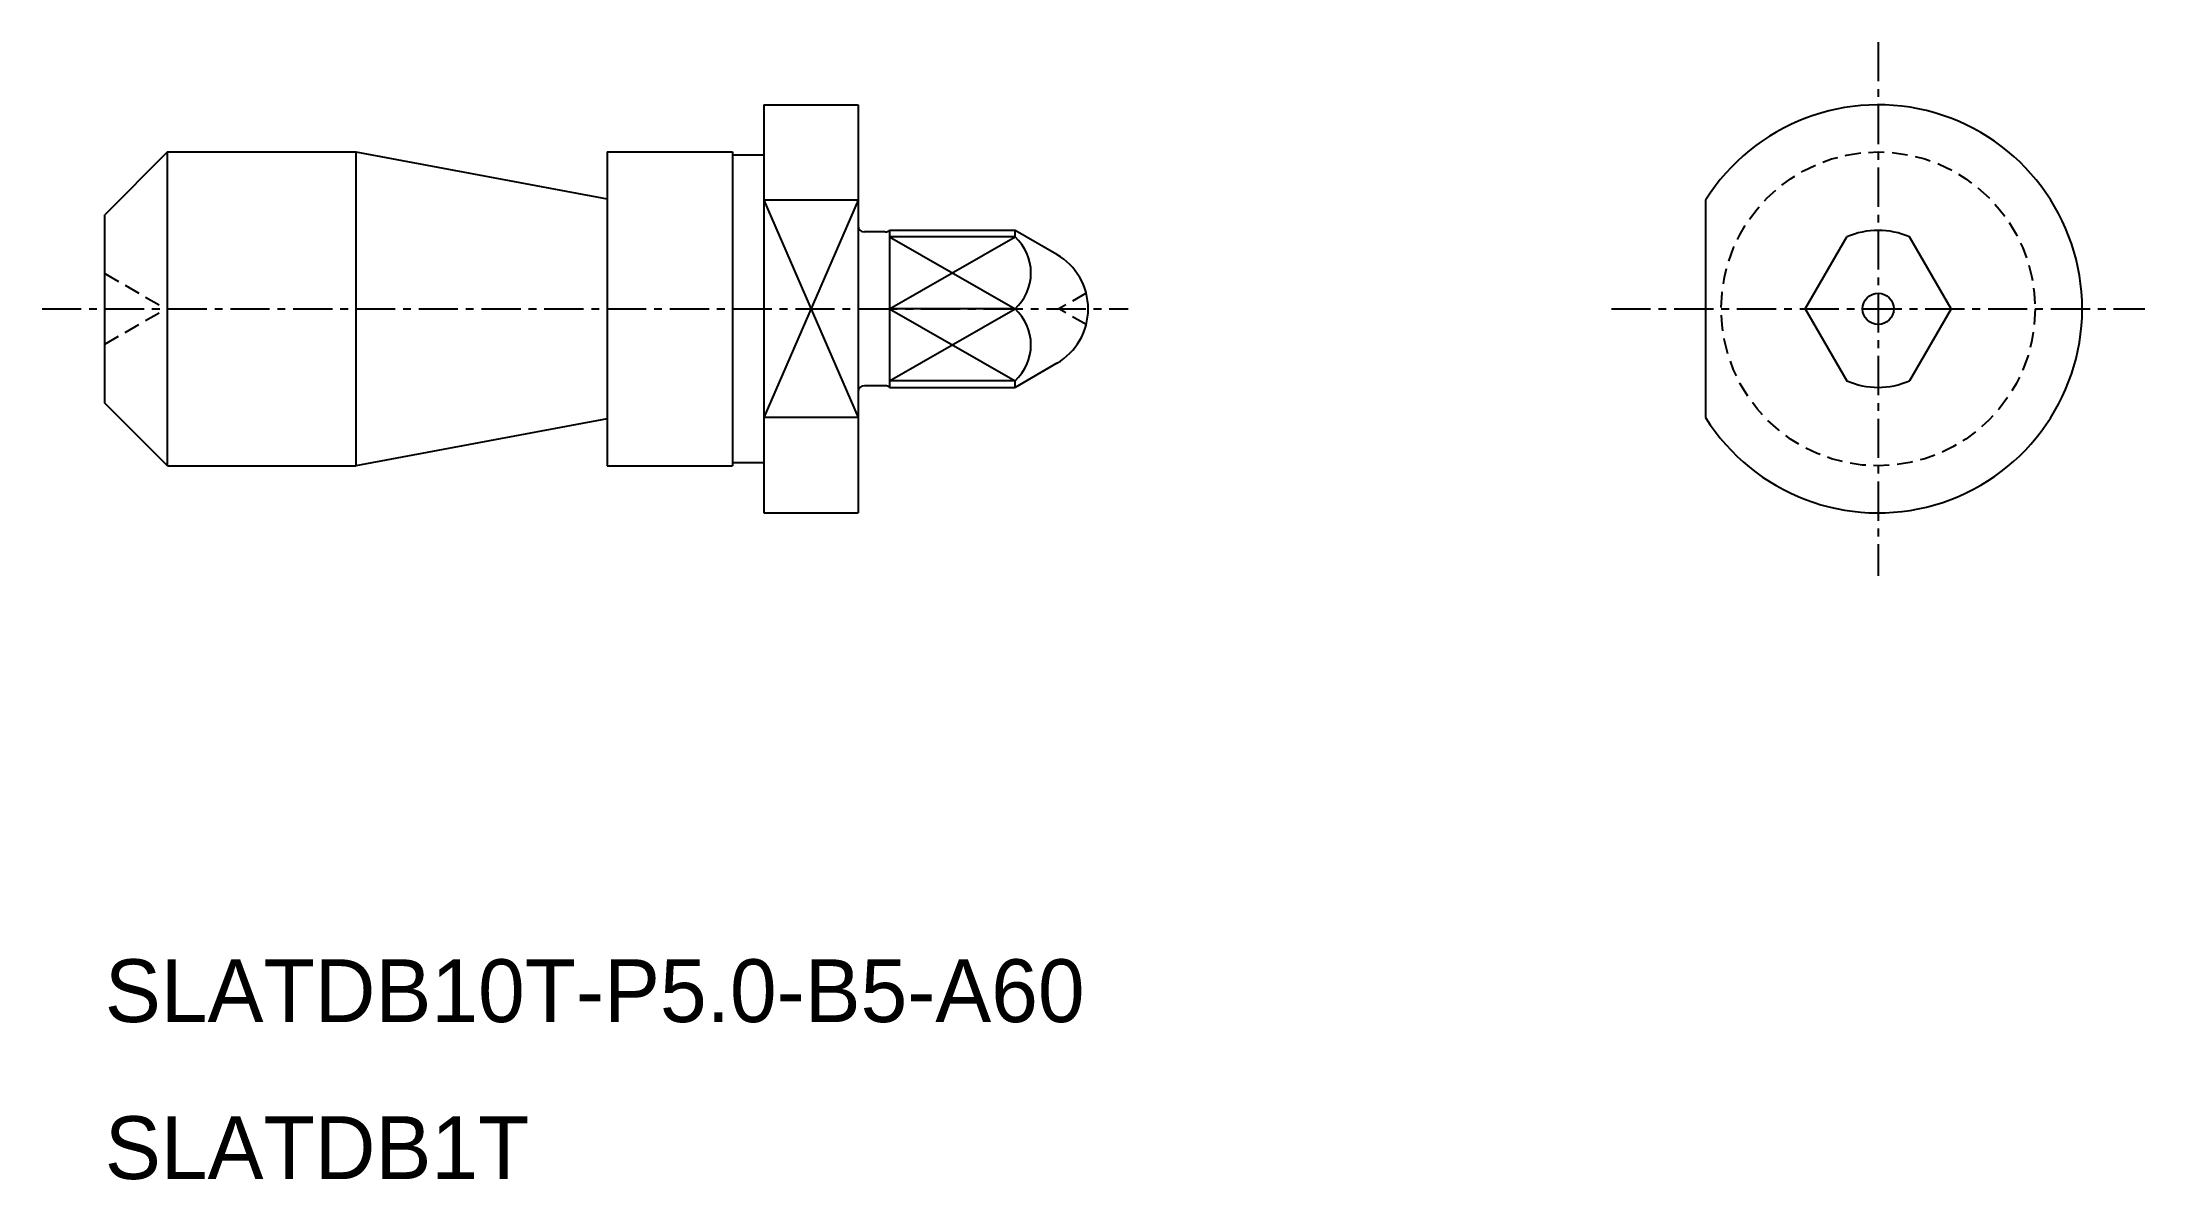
# Model space of a CAD drawing. Extents: x -1353.1 to -1286.1, y -738.3 to -702.1.
import ezdxf

# ---------------------------------------------------------------- set-up
doc = ezdxf.new("R2010")
doc.units = 0
doc.linetypes.add('CENTER', pattern=[2, 1.25, -0.25, 0.25, -0.25])
doc.linetypes.add('DASHED', pattern=[0.75, 0.5, -0.25])
doc.layers.get('0').update_dxf_attribs({"linetype": 'CONTINUOUS'})
doc.layers.add('CENTER', color=1, linetype='CENTER')

msp = doc.modelspace()

# ---------------------------------------------------------------- linework, layer by layer
at = {"color": 7, "linetype": 'CONTINUOUS'}
for p, q in [((-1330.079, -704.091), (-1327.079, -704.091)), ((-1330.079, -704.091), (-1330.079, -717.091)), ((-1327.079, -704.091), (-1327.079, -717.091)), ((-1349.079, -705.591), (-1351.079, -707.591)), ((-1349.079, -705.591), (-1343.079, -705.591)), ((-1343.079, -705.591), (-1343.079, -715.591)), ((-1343.079, -705.591), (-1335.079, -707.091)), ((-1335.079, -705.591), (-1335.079, -715.591)), ((-1335.079, -705.591), (-1331.079, -705.591)), ((-1331.079, -705.591), (-1331.079, -715.591)), ((-1330.079, -705.691), (-1331.079, -705.691)), ((-1351.079, -713.591), (-1351.079, -707.591)), ((-1326.212, -708.141), (-1326.879, -708.141)), ((-1322.079, -708.091), (-1326.079, -708.091)), ((-1326.079, -708.091), (-1326.079, -713.091)), ((-1322.079, -708.3), (-1322.079, -708.091)), ((-1320.749, -708.859), (-1322.079, -708.091)), ((-1296.902, -710.591), (-1295.579, -708.3)), ((-1292.257, -710.591), (-1293.579, -708.3)), ((-1296.902, -710.591), (-1295.579, -712.883)), ((-1292.257, -710.591), (-1293.579, -712.883)), ((-1320.749, -712.324), (-1322.079, -713.091)), ((-1326.212, -713.041), (-1326.879, -713.041)), ((-1326.079, -713.091), (-1322.079, -713.091)), ((-1322.079, -713.091), (-1322.079, -712.883)), ((-1349.079, -715.591), (-1351.079, -713.591)), ((-1335.079, -714.091), (-1343.079, -715.591)), ((-1330.079, -715.491), (-1331.079, -715.491)), ((-1330.279, -715.491), (-1330.879, -715.491)), ((-1349.079, -715.591), (-1343.079, -715.591)), ((-1335.079, -715.591), (-1331.079, -715.591)), ((-1330.079, -717.091), (-1327.079, -717.091))]:
    msp.add_line(p, q, dxfattribs=at)
for p, q in [((-1327.079, -707.127), (-1330.079, -707.127)), ((-1300.079, -707.127), (-1300.079, -714.056)), ((-1322.079, -708.3), (-1326.079, -708.3)), ((-1322.079, -710.591), (-1326.079, -710.591)), ((-1322.079, -712.883), (-1326.079, -712.883)), ((-1327.079, -714.056), (-1330.079, -714.056))]:
    msp.add_line(p, q)
at = {"color": 3, "linetype": 'CONTINUOUS'}
for p, q in [((-1327.079, -707.127), (-1330.079, -714.056)), ((-1330.079, -707.127), (-1327.079, -714.056)), ((-1326.079, -710.591), (-1322.079, -708.3)), ((-1326.079, -708.3), (-1322.079, -710.591)), ((-1326.079, -712.883), (-1322.079, -710.591)), ((-1326.079, -710.591), (-1322.079, -712.883))]:
    msp.add_line(p, q, dxfattribs=at)
at = {"color": 3, "linetype": 'DASHED'}
for p, q in [((-1351.079, -709.466), (-1349.131, -710.591)), ((-1319.813, -710.091), (-1320.679, -710.591)), ((-1351.079, -711.716), (-1349.131, -710.591)), ((-1319.813, -711.091), (-1320.679, -710.591))]:
    msp.add_line(p, q, dxfattribs=at)
msp.add_circle((-1294.579, -710.591), 5, dxfattribs=at)
at = {"color": 7, "linetype": 'CONTINUOUS'}
msp.add_circle((-1294.579, -710.591), 0.5, dxfattribs=at)
for centre, radius, start, end in [((-1294.579, -710.591), 6.5, 212.20423, 147.79577), ((-1326.879, -707.941), 0.2, 180, 270), ((-1326.212, -707.941), 0.2, 270, 311.40962), ((-1294.579, -710.591), 2.5, 66.42182, 113.57818), ((-1321.749, -710.591), 2, 300, 60), ((-1326.879, -713.241), 0.2, 90, 180), ((-1326.212, -713.241), 0.2, 48.59038, 90), ((-1294.579, -710.591), 2.5, 246.42182, 293.57818)]:
    msp.add_arc(centre, radius, start, end, dxfattribs=at)
for centre in [(-1323.116, -709.446), (-1323.116, -711.737)]:
    msp.add_arc(centre, 1.545, 312.14927, 47.85073)
at = {"layer": 'CENTER', "color": 1, "linetype": 'CENTER'}
for p, q in [((-1294.579, -702.091), (-1294.579, -719.091)), ((-1353.079, -710.591), (-1318.477, -710.591)), ((-1303.079, -710.591), (-1286.079, -710.591))]:
    msp.add_line(p, q, dxfattribs=at)
at = {"layer": 'CENTER', "color": 7, "linetype": 'CONTINUOUS'}
msp.add_line((-1349.079, -715.591), (-1349.079, -705.591), dxfattribs=at)

# ---------------------------------------------------------------- texts
at = {"color": 7, "linetype": 'CONTINUOUS'}
for s, p in [('SLATDB10T-P5.0-B5-A60', (-1351.079, -733.313)), ('SLATDB1T', (-1351.079, -738.313))]:
    msp.add_text(s, height=2, dxfattribs=at).set_placement(p)

doc.saveas('drawing.dxf')
